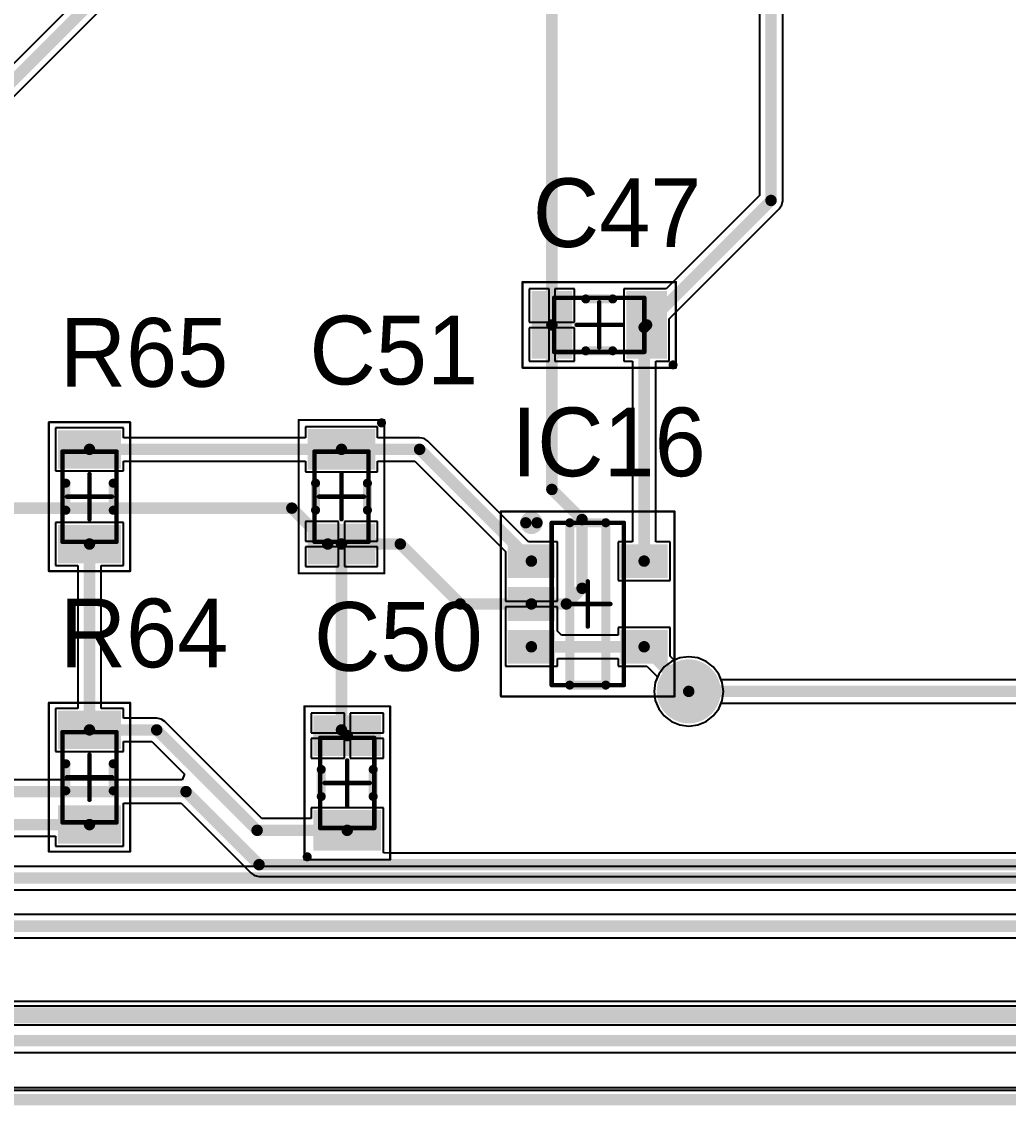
# Model space of a CAD drawing. Header units: millimetres. Extents: x 2.5 to 14.5, y 1.2 to 4.8.
# Drawn here: x 7.811 to 8.672, y 1.344 to 2.29 of the extents above; entities that cross this region are included whole.
import ezdxf

# ---------------------------------------------------------------- set-up
doc = ezdxf.new("R2010")
doc.units = ezdxf.units.MM
doc.header["$MEASUREMENT"] = 0
for name, color, linetype in [('BottomLayer', 5, 'Continuous'), ('BottomSolder', 6, 'Continuous'), ('ConnectLayer', 7, 'Continuous'), ('Mechanical13', 56, 'Continuous'), ('Mechanical15', 56, 'Continuous'), ('MultiLayer', 9, 'Continuous'), ('TopLayer', 1, 'Continuous'), ('TopOverlay', 2, 'Continuous'), ('TopPaste', 8, 'Continuous'), ('TopSolder', 216, 'Continuous'), ('ViaHoleLayer', 16, 'Continuous')]:
    doc.layers.add(name, color=color, linetype=linetype)

# ---------------------------------------------------------------- blocks, each defined once
blk = doc.blocks.new('RESC_0805_2012_36')
at = {"layer": 'Mechanical13', "const_width": 0.00394}
for points in [[(-0.03937, -0.02362), (-0.03937, 0.02362)], [(0.03937, 0.02362), (-0.03937, 0.02362)], [(0.03937, -0.02362), (0.03937, 0.02362)], [(0.03937, -0.02362), (-0.03937, -0.02362)]]:
    blk.add_lwpolyline(points, dxfattribs=at)
at = {"layer": 'Mechanical13', "const_width": 0.00197}
for points in [[(-0.04035, 0.02362, 1), (-0.03839, 0.02362, 1)], [(-0.04035, 0.02362, 1), (-0.03839, 0.02362, 1)], [(0.03839, 0.02362, 1), (0.04035, 0.02362, 1)], [(0.03839, 0.02362, 1), (0.04035, 0.02362, 1)], [(-0.04035, -0.02362, 1), (-0.03839, -0.02362, 1)], [(-0.04035, -0.02362, 1), (-0.03839, -0.02362, 1)], [(0.03839, -0.02362, 1), (0.04035, -0.02362, 1)], [(0.03839, -0.02362, 1), (0.04035, -0.02362, 1)]]:
    blk.add_lwpolyline(points, format="xyb", close=True, dxfattribs=at)
at = {"layer": 'Mechanical15'}
for points, const_width in [([(-0.06496, -0.03543), (-0.06496, 0.03543)], 0.00197), ([(0.06496, 0.03543), (-0.06496, 0.03543)], 0.00197), ([(0.06496, -0.03543), (0.06496, 0.03543)], 0.00197), ([(0, -0.01968), (0, 0.01969)], 0.00394), ([(0.01968, 0), (-0.01969, 0)], 0.00394), ([(0.06496, -0.03543), (-0.06496, -0.03543)], 0.00197)]:
    blk.add_lwpolyline(points, dxfattribs=dict(at, const_width=const_width))
for points, const_width in [([(-0.06545, 0.03543, 1), (-0.06447, 0.03543, 1)], 0.000984), ([(-0.06545, 0.03543, 1), (-0.06447, 0.03543, 1)], 0.000984), ([(0.06447, 0.03543, 1), (0.06545, 0.03543, 1)], 0.000984), ([(0.06447, 0.03543, 1), (0.06545, 0.03543, 1)], 0.000984), ([(-0.00098, 0.01969, 1), (0.00098, 0.01969, 1)], 0.00197), ([(-0.02067, 0, 1), (-0.0187, 0, 1)], 0.00197), ([(0.0187, 0, 1), (0.02067, 0, 1)], 0.00197), ([(-0.00098, -0.01968, 1), (0.00098, -0.01968, 1)], 0.00197), ([(-0.06545, -0.03543, 1), (-0.06447, -0.03543, 1)], 0.000984), ([(-0.06545, -0.03543, 1), (-0.06447, -0.03543, 1)], 0.000984), ([(0.06447, -0.03543, 1), (0.06545, -0.03543, 1)], 0.000984), ([(0.06447, -0.03543, 1), (0.06545, -0.03543, 1)], 0.000984)]:
    blk.add_lwpolyline(points, format="xyb", close=True, dxfattribs=dict(at, const_width=const_width))
at = {"layer": 'TopLayer'}
for points in [[(-0.02756, -0.02461), (-0.02756, 0.02461), (-0.05512, -0.02461), (-0.05512, 0.02461)], [(0.05512, -0.02461), (0.05512, 0.02461), (0.02756, -0.02461), (0.02756, 0.02461)]]:
    blk.add_solid(points, dxfattribs=at)
at = {"layer": 'TopOverlay', "const_width": 0.00787}
for points in [[(0.01181, 0.02067), (-0.01181, 0.02067)], [(0.01181, -0.02067), (-0.01181, -0.02067)]]:
    blk.add_lwpolyline(points, dxfattribs=at)
at = {"layer": 'TopOverlay', "const_width": 0.00394}
for points in [[(-0.01378, 0.02067, 1), (-0.00984, 0.02067, 1)], [(0.00984, 0.02067, 1), (0.01378, 0.02067, 1)], [(-0.01378, -0.02067, 1), (-0.00984, -0.02067, 1)], [(0.00984, -0.02067, 1), (0.01378, -0.02067, 1)]]:
    blk.add_lwpolyline(points, format="xyb", close=True, dxfattribs=at)
at = {"layer": 'TopPaste'}
for points in [[(-0.02756, -0.02461), (-0.02756, 0.02461), (-0.05512, -0.02461), (-0.05512, 0.02461)], [(0.05512, -0.02461), (0.05512, 0.02461), (0.02756, -0.02461), (0.02756, 0.02461)]]:
    blk.add_solid(points, dxfattribs=at)
at = {"layer": 'TopSolder'}
for points in [[(-0.02461, -0.02756), (-0.02461, 0.02756), (-0.05807, -0.02756), (-0.05807, 0.02756)], [(0.05807, -0.02756), (0.05807, 0.02756), (0.02461, -0.02756), (0.02461, 0.02756)]]:
    blk.add_solid(points, dxfattribs=at)
blk = doc.blocks.new('RESC_0805_2012_37')
at = {"layer": 'Mechanical13', "const_width": 0.00394}
for points in [[(-0.03937, -0.02362), (-0.03937, 0.02362)], [(0.03937, 0.02362), (-0.03937, 0.02362)], [(0.03937, -0.02362), (0.03937, 0.02362)], [(0.03937, -0.02362), (-0.03937, -0.02362)]]:
    blk.add_lwpolyline(points, dxfattribs=at)
at = {"layer": 'Mechanical13', "const_width": 0.00197}
for points in [[(-0.04035, 0.02362, 1), (-0.03839, 0.02362, 1)], [(-0.04035, 0.02362, 1), (-0.03839, 0.02362, 1)], [(0.03839, 0.02362, 1), (0.04035, 0.02362, 1)], [(0.03839, 0.02362, 1), (0.04035, 0.02362, 1)], [(-0.04035, -0.02362, 1), (-0.03839, -0.02362, 1)], [(-0.04035, -0.02362, 1), (-0.03839, -0.02362, 1)], [(0.03839, -0.02362, 1), (0.04035, -0.02362, 1)], [(0.03839, -0.02362, 1), (0.04035, -0.02362, 1)]]:
    blk.add_lwpolyline(points, format="xyb", close=True, dxfattribs=at)
at = {"layer": 'Mechanical15'}
for points, const_width in [([(-0.06496, -0.03543), (-0.06496, 0.03543)], 0.00197), ([(0.06496, 0.03543), (-0.06496, 0.03543)], 0.00197), ([(0.06496, -0.03543), (0.06496, 0.03543)], 0.00197), ([(0, -0.01968), (0, 0.01969)], 0.00394), ([(0.01968, 0), (-0.01969, 0)], 0.00394), ([(0.06496, -0.03543), (-0.06496, -0.03543)], 0.00197)]:
    blk.add_lwpolyline(points, dxfattribs=dict(at, const_width=const_width))
for points, const_width in [([(-0.06545, 0.03543, 1), (-0.06447, 0.03543, 1)], 0.000984), ([(-0.06545, 0.03543, 1), (-0.06447, 0.03543, 1)], 0.000984), ([(0.06447, 0.03543, 1), (0.06545, 0.03543, 1)], 0.000984), ([(0.06447, 0.03543, 1), (0.06545, 0.03543, 1)], 0.000984), ([(-0.00098, 0.01969, 1), (0.00098, 0.01969, 1)], 0.00197), ([(-0.02067, 0, 1), (-0.0187, 0, 1)], 0.00197), ([(0.0187, 0, 1), (0.02067, 0, 1)], 0.00197), ([(-0.00098, -0.01968, 1), (0.00098, -0.01968, 1)], 0.00197), ([(-0.06545, -0.03543, 1), (-0.06447, -0.03543, 1)], 0.000984), ([(-0.06545, -0.03543, 1), (-0.06447, -0.03543, 1)], 0.000984), ([(0.06447, -0.03543, 1), (0.06545, -0.03543, 1)], 0.000984), ([(0.06447, -0.03543, 1), (0.06545, -0.03543, 1)], 0.000984)]:
    blk.add_lwpolyline(points, format="xyb", close=True, dxfattribs=dict(at, const_width=const_width))
at = {"layer": 'TopLayer'}
for points in [[(-0.02756, -0.02461), (-0.02756, 0.02461), (-0.05512, -0.02461), (-0.05512, 0.02461)], [(0.05512, -0.02461), (0.05512, 0.02461), (0.02756, -0.02461), (0.02756, 0.02461)]]:
    blk.add_solid(points, dxfattribs=at)
at = {"layer": 'TopOverlay', "const_width": 0.00787}
for points in [[(0.01181, 0.02067), (-0.01181, 0.02067)], [(0.01181, -0.02067), (-0.01181, -0.02067)]]:
    blk.add_lwpolyline(points, dxfattribs=at)
at = {"layer": 'TopOverlay', "const_width": 0.00394}
for points in [[(-0.01378, 0.02067, 1), (-0.00984, 0.02067, 1)], [(0.00984, 0.02067, 1), (0.01378, 0.02067, 1)], [(-0.01378, -0.02067, 1), (-0.00984, -0.02067, 1)], [(0.00984, -0.02067, 1), (0.01378, -0.02067, 1)]]:
    blk.add_lwpolyline(points, format="xyb", close=True, dxfattribs=at)
at = {"layer": 'TopPaste'}
for points in [[(-0.02756, -0.02461), (-0.02756, 0.02461), (-0.05512, -0.02461), (-0.05512, 0.02461)], [(0.05512, -0.02461), (0.05512, 0.02461), (0.02756, -0.02461), (0.02756, 0.02461)]]:
    blk.add_solid(points, dxfattribs=at)
at = {"layer": 'TopSolder'}
for points in [[(-0.02461, -0.02756), (-0.02461, 0.02756), (-0.05807, -0.02756), (-0.05807, 0.02756)], [(0.05807, -0.02756), (0.05807, 0.02756), (0.02461, -0.02756), (0.02461, 0.02756)]]:
    blk.add_solid(points, dxfattribs=at)
blk = doc.blocks.new('SOT95P245X110_5N_125')
at = {"layer": 'Mechanical13', "const_width": 0.00394}
for points in [[(-0.0315, 0.07087), (0.0315, 0.07087)], [(-0.0315, -0.07087), (-0.0315, 0.07087)], [(0.0315, -0.07087), (0.0315, 0.07087)], [(-0.0315, -0.07087), (0.0315, -0.07087)]]:
    blk.add_lwpolyline(points, dxfattribs=at)
at = {"layer": 'Mechanical13', "const_width": 0.00197}
for points in [[(-0.03248, 0.07087, 1), (-0.03051, 0.07087, 1)], [(-0.03248, 0.07087, 1), (-0.03051, 0.07087, 1)], [(0.03051, 0.07087, 1), (0.03248, 0.07087, 1)], [(0.03051, 0.07087, 1), (0.03248, 0.07087, 1)], [(-0.03248, -0.07087, 1), (-0.03051, -0.07087, 1)], [(-0.03248, -0.07087, 1), (-0.03051, -0.07087, 1)], [(0.03051, -0.07087, 1), (0.03248, -0.07087, 1)], [(0.03051, -0.07087, 1), (0.03248, -0.07087, 1)]]:
    blk.add_lwpolyline(points, format="xyb", close=True, dxfattribs=at)
at = {"layer": 'Mechanical15'}
for points, const_width in [([(-0.07579, 0.08071), (0.07579, 0.08071)], 0.00197), ([(-0.07579, -0.08071), (-0.07579, 0.08071)], 0.00197), ([(0.07579, -0.08071), (0.07579, 0.08071)], 0.00197), ([(0, -0.01968), (0, 0.01969)], 0.00394), ([(-0.01968, 0), (0.01969, 0)], 0.00394), ([(-0.07579, -0.08071), (0.07579, -0.08071)], 0.00197)]:
    blk.add_lwpolyline(points, dxfattribs=dict(at, const_width=const_width))
for points, const_width in [([(-0.07628, 0.08071, 1), (-0.0753, 0.08071, 1)], 0.000984), ([(-0.07628, 0.08071, 1), (-0.0753, 0.08071, 1)], 0.000984), ([(0.0753, 0.08071, 1), (0.07628, 0.08071, 1)], 0.000984), ([(0.0753, 0.08071, 1), (0.07628, 0.08071, 1)], 0.000984), ([(-0.00098, 0.01969, 1), (0.00098, 0.01969, 1)], 0.00197), ([(-0.02067, 0, 1), (-0.0187, 0, 1)], 0.00197), ([(0.0187, 0, 1), (0.02067, 0, 1)], 0.00197), ([(-0.00098, -0.01968, 1), (0.00098, -0.01968, 1)], 0.00197), ([(-0.07628, -0.08071, 1), (-0.0753, -0.08071, 1)], 0.000984), ([(-0.07628, -0.08071, 1), (-0.0753, -0.08071, 1)], 0.000984), ([(0.0753, -0.08071, 1), (0.07628, -0.08071, 1)], 0.000984), ([(0.0753, -0.08071, 1), (0.07628, -0.08071, 1)], 0.000984)]:
    blk.add_lwpolyline(points, format="xyb", close=True, dxfattribs=dict(at, const_width=const_width))
at = {"layer": 'TopLayer'}
for points in [[(-0.0315, 0.02559), (-0.0315, 0.04921), (-0.06693, 0.02559), (-0.06693, 0.04921)], [(0.06693, 0.02559), (0.06693, 0.04921), (0.0315, 0.02559), (0.0315, 0.04921)], [(-0.0315, -0.01181), (-0.0315, 0.01181), (-0.06693, -0.01181), (-0.06693, 0.01181)], [(-0.0315, -0.04921), (-0.0315, -0.02559), (-0.06693, -0.04921), (-0.06693, -0.02559)], [(0.06693, -0.04921), (0.06693, -0.02559), (0.0315, -0.04921), (0.0315, -0.02559)]]:
    blk.add_solid(points, dxfattribs=at)
at = {"layer": 'TopOverlay'}
for points, const_width in [([(-0.04429, 0.07087, 1), (-0.05413, 0.07087, 1)], 0.00984), ([(-0.05659, 0.07087, 1), (-0.05167, 0.07087, 1)], 0.00492), ([(-0.04675, 0.07087, 1), (-0.04183, 0.07087, 1)], 0.00492), ([(-0.01772, 0.07087, 1), (-0.01378, 0.07087, 1)], 0.00394), ([(-0.01772, 0.07087, 1), (-0.01378, 0.07087, 1)], 0.00394), ([(0.01378, 0.07087, 1), (0.01772, 0.07087, 1)], 0.00394), ([(0.01378, 0.07087, 1), (0.01772, 0.07087, 1)], 0.00394), ([(-0.01772, -0.07087, 1), (-0.01378, -0.07087, 1)], 0.00394), ([(-0.01772, -0.07087, 1), (-0.01378, -0.07087, 1)], 0.00394), ([(0.01378, -0.07087, 1), (0.01772, -0.07087, 1)], 0.00394), ([(0.01378, -0.07087, 1), (0.01772, -0.07087, 1)], 0.00394)]:
    blk.add_lwpolyline(points, format="xyb", close=True, dxfattribs=dict(at, const_width=const_width))
at = {"layer": 'TopOverlay', "const_width": 0.00787}
for points in [[(-0.01575, -0.07087), (-0.01575, 0.07087)], [(-0.01575, 0.07087), (0.01575, 0.07087)], [(0.01575, -0.07087), (0.01575, 0.07087)], [(-0.01575, -0.07087), (0.01575, -0.07087)]]:
    blk.add_lwpolyline(points, dxfattribs=at)
at = {"layer": 'TopPaste'}
for points in [[(-0.0315, 0.02559), (-0.0315, 0.04921), (-0.06693, 0.02559), (-0.06693, 0.04921)], [(0.06693, 0.02559), (0.06693, 0.04921), (0.0315, 0.02559), (0.0315, 0.04921)], [(-0.0315, -0.01181), (-0.0315, 0.01181), (-0.06693, -0.01181), (-0.06693, 0.01181)], [(-0.0315, -0.04921), (-0.0315, -0.02559), (-0.06693, -0.04921), (-0.06693, -0.02559)], [(0.06693, -0.04921), (0.06693, -0.02559), (0.0315, -0.04921), (0.0315, -0.02559)]]:
    blk.add_solid(points, dxfattribs=at)
at = {"layer": 'TopSolder'}
for points in [[(-0.02854, 0.02264), (-0.02854, 0.05217), (-0.06988, 0.02264), (-0.06988, 0.05217)], [(0.06988, 0.02264), (0.06988, 0.05217), (0.02854, 0.02264), (0.02854, 0.05217)], [(-0.02854, -0.01476), (-0.02854, 0.01476), (-0.06988, -0.01476), (-0.06988, 0.01476)], [(-0.02854, -0.05216), (-0.02854, -0.02264), (-0.06988, -0.05216), (-0.06988, -0.02264)], [(0.06988, -0.05216), (0.06988, -0.02264), (0.02854, -0.05216), (0.02854, -0.02264)]]:
    blk.add_solid(points, dxfattribs=at)
blk = doc.blocks.new('CAPCP2012X06N_154')
at = {"layer": 'Mechanical13', "const_width": 0.00394}
for points in [[(-0.03937, -0.02362), (-0.03937, 0.02362)], [(0.03937, 0.02362), (-0.03937, 0.02362)], [(0.03937, -0.02362), (0.03937, 0.02362)], [(0.03937, -0.02362), (-0.03937, -0.02362)]]:
    blk.add_lwpolyline(points, dxfattribs=at)
at = {"layer": 'Mechanical13', "const_width": 0.00197}
for points in [[(-0.04035, 0.02362, 1), (-0.03839, 0.02362, 1)], [(-0.04035, 0.02362, 1), (-0.03839, 0.02362, 1)], [(0.03839, 0.02362, 1), (0.04035, 0.02362, 1)], [(0.03839, 0.02362, 1), (0.04035, 0.02362, 1)], [(-0.04035, -0.02362, 1), (-0.03839, -0.02362, 1)], [(-0.04035, -0.02362, 1), (-0.03839, -0.02362, 1)], [(0.03839, -0.02362, 1), (0.04035, -0.02362, 1)], [(0.03839, -0.02362, 1), (0.04035, -0.02362, 1)]]:
    blk.add_lwpolyline(points, format="xyb", close=True, dxfattribs=at)
at = {"layer": 'Mechanical15'}
for points, const_width in [([(-0.06693, -0.0374), (-0.06693, 0.0374)], 0.00197), ([(0.06693, 0.0374), (-0.06693, 0.0374)], 0.00197), ([(0.06693, -0.0374), (0.06693, 0.0374)], 0.00197), ([(0, -0.01968), (0, 0.01969)], 0.00394), ([(0.01968, 0), (-0.01969, 0)], 0.00394), ([(0.06693, -0.0374), (-0.06693, -0.0374)], 0.00197)]:
    blk.add_lwpolyline(points, dxfattribs=dict(at, const_width=const_width))
for points, const_width in [([(-0.06742, 0.0374, 1), (-0.06644, 0.0374, 1)], 0.000984), ([(-0.06742, 0.0374, 1), (-0.06644, 0.0374, 1)], 0.000984), ([(0.06644, 0.0374, 1), (0.06742, 0.0374, 1)], 0.000984), ([(0.06644, 0.0374, 1), (0.06742, 0.0374, 1)], 0.000984), ([(-0.00098, 0.01969, 1), (0.00098, 0.01969, 1)], 0.00197), ([(-0.02067, 0, 1), (-0.0187, 0, 1)], 0.00197), ([(0.0187, 0, 1), (0.02067, 0, 1)], 0.00197), ([(-0.00098, -0.01968, 1), (0.00098, -0.01968, 1)], 0.00197), ([(-0.06742, -0.0374, 1), (-0.06644, -0.0374, 1)], 0.000984), ([(-0.06742, -0.0374, 1), (-0.06644, -0.0374, 1)], 0.000984), ([(0.06644, -0.0374, 1), (0.06742, -0.0374, 1)], 0.000984), ([(0.06644, -0.0374, 1), (0.06742, -0.0374, 1)], 0.000984)]:
    blk.add_lwpolyline(points, format="xyb", close=True, dxfattribs=dict(at, const_width=const_width))
at = {"layer": 'TopLayer'}
for points in [[(-0.02657, -0.02657), (-0.02657, 0.02657), (-0.0561, -0.02657), (-0.0561, 0.02657)], [(0.0561, -0.02657), (0.0561, 0.02657), (0.02657, -0.02657), (0.02657, 0.02657)]]:
    blk.add_solid(points, dxfattribs=at)
at = {"layer": 'TopOverlay'}
for points, const_width in [([(-0.06249, 0.03493, 1), (-0.06642, 0.03493, 1)], 0.00394), ([(-0.06741, 0.03493, 1), (-0.06544, 0.03493, 1)], 0.00197), ([(-0.06347, 0.03493, 1), (-0.0615, 0.03493, 1)], 0.00197), ([(-0.01378, 0.02264, 1), (-0.00984, 0.02264, 1)], 0.00394), ([(0.00984, 0.02264, 1), (0.01378, 0.02264, 1)], 0.00394), ([(-0.01378, -0.02264, 1), (-0.00984, -0.02264, 1)], 0.00394), ([(0.00984, -0.02264, 1), (0.01378, -0.02264, 1)], 0.00394)]:
    blk.add_lwpolyline(points, format="xyb", close=True, dxfattribs=dict(at, const_width=const_width))
at = {"layer": 'TopOverlay', "const_width": 0.00787}
for points in [[(0.01181, 0.02264), (-0.01181, 0.02264)], [(0.01181, -0.02264), (-0.01181, -0.02264)]]:
    blk.add_lwpolyline(points, dxfattribs=at)
at = {"layer": 'TopPaste'}
for points in [[(-0.02657, -0.02657), (-0.02657, 0.02657), (-0.0561, -0.02657), (-0.0561, 0.02657)], [(0.0561, -0.02657), (0.0561, 0.02657), (0.02657, -0.02657), (0.02657, 0.02657)]]:
    blk.add_solid(points, dxfattribs=at)
at = {"layer": 'TopSolder'}
for points in [[(-0.02362, -0.02953), (-0.02362, 0.02953), (-0.05905, -0.02953), (-0.05905, 0.02953)], [(0.05905, -0.02953), (0.05905, 0.02953), (0.02362, -0.02953), (0.02362, 0.02953)]]:
    blk.add_solid(points, dxfattribs=at)
blk = doc.blocks.new('CAPCP2012X06N_155')
at = {"layer": 'Mechanical13', "const_width": 0.00394}
for points in [[(-0.03937, 0.02362), (-0.03937, -0.02362)], [(-0.03937, 0.02362), (0.03937, 0.02362)], [(0.03937, 0.02362), (0.03937, -0.02362)], [(-0.03937, -0.02362), (0.03937, -0.02362)]]:
    blk.add_lwpolyline(points, dxfattribs=at)
at = {"layer": 'Mechanical13', "const_width": 0.00197}
for points in [[(-0.04035, 0.02362, 1), (-0.03839, 0.02362, 1)], [(-0.04035, 0.02362, 1), (-0.03839, 0.02362, 1)], [(0.03839, 0.02362, 1), (0.04035, 0.02362, 1)], [(0.03839, 0.02362, 1), (0.04035, 0.02362, 1)], [(-0.04035, -0.02362, 1), (-0.03839, -0.02362, 1)], [(-0.04035, -0.02362, 1), (-0.03839, -0.02362, 1)], [(0.03839, -0.02362, 1), (0.04035, -0.02362, 1)], [(0.03839, -0.02362, 1), (0.04035, -0.02362, 1)]]:
    blk.add_lwpolyline(points, format="xyb", close=True, dxfattribs=at)
at = {"layer": 'Mechanical15'}
for points, const_width in [([(-0.06693, 0.0374), (-0.06693, -0.0374)], 0.00197), ([(-0.06693, 0.0374), (0.06693, 0.0374)], 0.00197), ([(0.06693, 0.0374), (0.06693, -0.0374)], 0.00197), ([(0, 0.01968), (0, -0.01969)], 0.00394), ([(-0.01969, 0), (0.01969, 0)], 0.00394), ([(-0.06693, -0.0374), (0.06693, -0.0374)], 0.00197)]:
    blk.add_lwpolyline(points, dxfattribs=dict(at, const_width=const_width))
for points, const_width in [([(-0.06742, 0.0374, 1), (-0.06644, 0.0374, 1)], 0.000984), ([(-0.06742, 0.0374, 1), (-0.06644, 0.0374, 1)], 0.000984), ([(0.06644, 0.0374, 1), (0.06742, 0.0374, 1)], 0.000984), ([(0.06644, 0.0374, 1), (0.06742, 0.0374, 1)], 0.000984), ([(-0.00098, 0.01968, 1), (0.00098, 0.01968, 1)], 0.00197), ([(-0.02067, 0, 1), (-0.0187, 0, 1)], 0.00197), ([(0.0187, 0, 1), (0.02067, 0, 1)], 0.00197), ([(-0.00098, -0.01969, 1), (0.00098, -0.01969, 1)], 0.00197), ([(-0.06742, -0.0374, 1), (-0.06644, -0.0374, 1)], 0.000984), ([(-0.06742, -0.0374, 1), (-0.06644, -0.0374, 1)], 0.000984), ([(0.06644, -0.0374, 1), (0.06742, -0.0374, 1)], 0.000984), ([(0.06644, -0.0374, 1), (0.06742, -0.0374, 1)], 0.000984)]:
    blk.add_lwpolyline(points, format="xyb", close=True, dxfattribs=dict(at, const_width=const_width))
at = {"layer": 'TopLayer'}
for points in [[(-0.02657, -0.02657), (-0.02657, 0.02657), (-0.0561, -0.02657), (-0.0561, 0.02657)], [(0.0561, -0.02657), (0.0561, 0.02657), (0.02657, -0.02657), (0.02657, 0.02657)]]:
    blk.add_solid(points, dxfattribs=at)
at = {"layer": 'TopOverlay'}
for points, const_width in [([(-0.06249, 0.03493, 1), (-0.06642, 0.03493, 1)], 0.00394), ([(-0.06741, 0.03493, 1), (-0.06544, 0.03493, 1)], 0.00197), ([(-0.06347, 0.03493, 1), (-0.0615, 0.03493, 1)], 0.00197), ([(-0.01378, 0.02264, 1), (-0.00984, 0.02264, 1)], 0.00394), ([(0.00984, 0.02264, 1), (0.01378, 0.02264, 1)], 0.00394), ([(-0.01378, -0.02264, 1), (-0.00984, -0.02264, 1)], 0.00394), ([(0.00984, -0.02264, 1), (0.01378, -0.02264, 1)], 0.00394)]:
    blk.add_lwpolyline(points, format="xyb", close=True, dxfattribs=dict(at, const_width=const_width))
at = {"layer": 'TopOverlay', "const_width": 0.00787}
for points in [[(-0.01181, 0.02264), (0.01181, 0.02264)], [(-0.01181, -0.02264), (0.01181, -0.02264)]]:
    blk.add_lwpolyline(points, dxfattribs=at)
at = {"layer": 'TopPaste'}
for points in [[(-0.02657, -0.02657), (-0.02657, 0.02657), (-0.0561, -0.02657), (-0.0561, 0.02657)], [(0.0561, -0.02657), (0.0561, 0.02657), (0.02657, -0.02657), (0.02657, 0.02657)]]:
    blk.add_solid(points, dxfattribs=at)
at = {"layer": 'TopSolder'}
for points in [[(-0.02362, -0.02953), (-0.02362, 0.02953), (-0.05905, -0.02953), (-0.05905, 0.02953)], [(0.05905, -0.02953), (0.05905, 0.02953), (0.02362, -0.02953), (0.02362, 0.02953)]]:
    blk.add_solid(points, dxfattribs=at)
blk = doc.blocks.new('CAPCP2012X06N_158')
at = {"layer": 'Mechanical13', "const_width": 0.00394}
for points in [[(-0.03937, 0.02362), (-0.03937, -0.02362)], [(0.03937, 0.02362), (-0.03937, 0.02362)], [(0.03937, 0.02362), (0.03937, -0.02362)], [(0.03937, -0.02362), (-0.03937, -0.02362)]]:
    blk.add_lwpolyline(points, dxfattribs=at)
at = {"layer": 'Mechanical13', "const_width": 0.00197}
for points in [[(-0.04035, 0.02362, 1), (-0.03839, 0.02362, 1)], [(-0.04035, 0.02362, 1), (-0.03839, 0.02362, 1)], [(0.03839, 0.02362, 1), (0.04035, 0.02362, 1)], [(0.03839, 0.02362, 1), (0.04035, 0.02362, 1)], [(-0.04035, -0.02362, 1), (-0.03839, -0.02362, 1)], [(-0.04035, -0.02362, 1), (-0.03839, -0.02362, 1)], [(0.03839, -0.02362, 1), (0.04035, -0.02362, 1)], [(0.03839, -0.02362, 1), (0.04035, -0.02362, 1)]]:
    blk.add_lwpolyline(points, format="xyb", close=True, dxfattribs=at)
at = {"layer": 'Mechanical15'}
for points, const_width in [([(-0.06693, 0.0374), (-0.06693, -0.0374)], 0.00197), ([(0.06693, 0.0374), (-0.06693, 0.0374)], 0.00197), ([(0.06693, 0.0374), (0.06693, -0.0374)], 0.00197), ([(0, 0.01968), (0, -0.01969)], 0.00394), ([(0.01968, 0), (-0.01969, 0)], 0.00394), ([(0.06693, -0.0374), (-0.06693, -0.0374)], 0.00197)]:
    blk.add_lwpolyline(points, dxfattribs=dict(at, const_width=const_width))
for points, const_width in [([(-0.06742, 0.0374, 1), (-0.06644, 0.0374, 1)], 0.000984), ([(-0.06742, 0.0374, 1), (-0.06644, 0.0374, 1)], 0.000984), ([(0.06644, 0.0374, 1), (0.06742, 0.0374, 1)], 0.000984), ([(0.06644, 0.0374, 1), (0.06742, 0.0374, 1)], 0.000984), ([(-0.00098, 0.01968, 1), (0.00098, 0.01968, 1)], 0.00197), ([(-0.02067, 0, 1), (-0.0187, 0, 1)], 0.00197), ([(0.0187, 0, 1), (0.02067, 0, 1)], 0.00197), ([(-0.00098, -0.01969, 1), (0.00098, -0.01969, 1)], 0.00197), ([(-0.06742, -0.0374, 1), (-0.06644, -0.0374, 1)], 0.000984), ([(-0.06742, -0.0374, 1), (-0.06644, -0.0374, 1)], 0.000984), ([(0.06644, -0.0374, 1), (0.06742, -0.0374, 1)], 0.000984), ([(0.06644, -0.0374, 1), (0.06742, -0.0374, 1)], 0.000984)]:
    blk.add_lwpolyline(points, format="xyb", close=True, dxfattribs=dict(at, const_width=const_width))
at = {"layer": 'TopLayer'}
for points in [[(-0.02657, -0.02657), (-0.02657, 0.02657), (-0.0561, -0.02657), (-0.0561, 0.02657)], [(0.0561, -0.02657), (0.0561, 0.02657), (0.02657, -0.02657), (0.02657, 0.02657)]]:
    blk.add_solid(points, dxfattribs=at)
at = {"layer": 'TopOverlay'}
for points, const_width in [([(-0.06249, 0.03493, 1), (-0.06642, 0.03493, 1)], 0.00394), ([(-0.06741, 0.03493, 1), (-0.06544, 0.03493, 1)], 0.00197), ([(-0.06347, 0.03493, 1), (-0.0615, 0.03493, 1)], 0.00197), ([(-0.01378, 0.02264, 1), (-0.00984, 0.02264, 1)], 0.00394), ([(0.00984, 0.02264, 1), (0.01378, 0.02264, 1)], 0.00394), ([(-0.01378, -0.02264, 1), (-0.00984, -0.02264, 1)], 0.00394), ([(0.00984, -0.02264, 1), (0.01378, -0.02264, 1)], 0.00394)]:
    blk.add_lwpolyline(points, format="xyb", close=True, dxfattribs=dict(at, const_width=const_width))
at = {"layer": 'TopOverlay', "const_width": 0.00787}
for points in [[(0.01181, 0.02264), (-0.01181, 0.02264)], [(0.01181, -0.02264), (-0.01181, -0.02264)]]:
    blk.add_lwpolyline(points, dxfattribs=at)
at = {"layer": 'TopPaste'}
for points in [[(-0.02657, -0.02657), (-0.02657, 0.02657), (-0.0561, -0.02657), (-0.0561, 0.02657)], [(0.0561, -0.02657), (0.0561, 0.02657), (0.02657, -0.02657), (0.02657, 0.02657)]]:
    blk.add_solid(points, dxfattribs=at)
at = {"layer": 'TopSolder'}
for points in [[(-0.02362, -0.02953), (-0.02362, 0.02953), (-0.05905, -0.02953), (-0.05905, 0.02953)], [(0.05905, -0.02953), (0.05905, 0.02953), (0.02362, -0.02953), (0.02362, 0.02953)]]:
    blk.add_solid(points, dxfattribs=at)

msp = doc.modelspace()

# ---------------------------------------------------------------- linework, layer by layer
at = {"layer": 'BottomLayer', "const_width": 0.01}
for points in [[(7.19, 1.625), (8.455, 2.89)], [(8.39315, 1.705), (9.495, 1.705)], [(7.159, 1.542), (10.272, 1.542)], [(4.731, 1.424), (10.223, 1.424)]]:
    msp.add_lwpolyline(points, dxfattribs=at)
at = {"layer": 'BottomLayer'}
for points, const_width in [([(8.38065, 1.705, 1), (8.40565, 1.705, 1)], 0.025), ([(8.39065, 1.705, 1), (8.39565, 1.705, 1)], 0.005)]:
    msp.add_lwpolyline(points, format="xyb", close=True, dxfattribs=dict(at, const_width=const_width))
at = {"layer": 'BottomSolder', "const_width": 0.02795}
msp.add_lwpolyline([(8.37917, 1.705, 1), (8.40713, 1.705, 1)], format="xyb", close=True, dxfattribs=at)
at = {"layer": 'ConnectLayer'}
for p, q in [((8.44779, 2.89721), (7.18578, 1.6352)), ((7.19721, 1.61779), (8.45922, 2.8798)), ((8.4752, 2.13366), (8.4752, 2.67354)), ((8.4548, 2.30635), (8.4548, 2.13789)), ((8.4548, 2.13789), (8.37349, 2.05657)), ((8.47221, 2.12645), (8.47442, 2.12976)), ((8.47442, 2.12976), (8.4752, 2.13366)), ((8.3761, 2.03034), (8.47221, 2.12645)), ((8.27116, 2.05657), (8.2539, 2.05657)), ((8.2539, 2.05657), (8.2539, 2.0275)), ((8.27116, 2.0275), (8.27116, 2.05657)), ((8.29343, 2.05657), (8.27616, 2.05657)), ((8.27616, 2.05657), (8.27616, 2.0275)), ((8.29343, 2.0275), (8.29343, 2.05657)), ((8.37349, 2.05657), (8.33657, 2.05657)), ((8.33657, 2.05657), (8.33657, 1.99343)), ((8.2539, 2.0275), (8.27116, 2.0275)), ((8.27616, 2.0275), (8.29343, 2.0275)), ((8.3761, 1.99343), (8.3761, 2.03034)), ((8.27116, 2.0225), (8.2539, 2.0225)), ((8.2539, 2.0225), (8.2539, 1.99343)), ((8.27116, 1.99343), (8.27116, 2.0225)), ((8.29343, 2.0225), (8.27616, 2.0225)), ((8.27616, 2.0225), (8.27616, 1.99343)), ((8.29343, 1.99343), (8.29343, 2.0225)), ((8.2539, 1.99343), (8.27116, 1.99343)), ((8.27616, 1.99343), (8.29343, 1.99343)), ((8.33657, 1.99343), (8.34402, 1.99343)), ((8.34402, 1.99343), (8.34402, 1.83555)), ((8.36441, 1.83555), (8.36441, 1.99343)), ((8.36441, 1.99343), (8.3761, 1.99343)), ((7.89961, 1.93512), (7.84039, 1.93512)), ((7.84039, 1.93512), (7.84039, 1.89756)), ((7.89961, 1.92653), (7.89961, 1.93512)), ((8.12157, 1.9361), (8.05843, 1.9361)), ((8.05843, 1.9361), (8.05843, 1.92653)), ((8.12157, 1.92653), (8.12157, 1.9361)), ((8.05843, 1.92653), (7.89961, 1.92653)), ((8.15819, 1.92653), (8.12157, 1.92653)), ((8.16209, 1.92576), (8.15819, 1.92653)), ((8.1654, 1.92355), (8.16209, 1.92576)), ((8.2534, 1.83555), (8.1654, 1.92355)), ((7.89961, 1.89756), (7.89961, 1.90614)), ((7.89961, 1.90614), (8.05843, 1.90614)), ((8.05843, 1.90614), (8.05843, 1.89657)), ((8.12157, 1.89657), (8.12157, 1.90614)), ((8.12157, 1.90614), (8.15397, 1.90614)), ((8.15397, 1.90614), (8.23307, 1.82704)), ((7.84039, 1.89756), (7.89961, 1.89756)), ((8.05843, 1.89657), (8.12157, 1.89657)), ((7.89961, 1.85244), (7.84039, 1.85244)), ((7.84039, 1.85244), (7.84039, 1.81488)), ((7.89961, 1.81488), (7.89961, 1.85244)), ((8.0875, 1.85343), (8.05843, 1.85343)), ((8.05843, 1.85343), (8.05843, 1.83616)), ((8.0875, 1.83616), (8.0875, 1.85343)), ((8.12157, 1.85343), (8.0925, 1.85343)), ((8.0925, 1.85343), (8.0925, 1.83616)), ((8.12157, 1.83616), (8.12157, 1.85343)), ((8.05843, 1.83616), (8.0875, 1.83616)), ((8.0925, 1.83616), (8.12157, 1.83616)), ((8.0875, 1.83116), (8.05843, 1.83116)), ((8.05843, 1.83116), (8.05843, 1.8139)), ((8.0875, 1.8139), (8.0875, 1.83116)), ((8.12157, 1.83116), (8.0925, 1.83116)), ((8.0925, 1.83116), (8.0925, 1.8139)), ((8.12157, 1.8139), (8.12157, 1.83116)), ((8.23307, 1.82704), (8.23307, 1.80315)), ((8.2785, 1.83555), (8.2534, 1.83555)), ((8.2785, 1.80315), (8.2785, 1.83555)), ((8.34402, 1.83555), (8.3315, 1.83555)), ((8.3315, 1.83555), (8.3315, 1.80193)), ((8.37693, 1.83555), (8.36441, 1.83555)), ((8.37693, 1.80193), (8.37693, 1.83555)), ((7.84039, 1.81488), (7.8598, 1.81488)), ((7.8598, 1.81488), (7.8598, 1.69012)), ((7.8802, 1.69012), (7.8802, 1.81488)), ((7.8802, 1.81488), (7.89961, 1.81488)), ((8.05843, 1.8139), (8.0875, 1.8139)), ((8.0925, 1.8139), (8.12157, 1.8139)), ((8.23307, 1.80315), (8.23307, 1.80193)), ((8.23307, 1.80193), (8.23307, 1.79815)), ((8.23307, 1.79815), (8.23307, 1.79693)), ((8.2785, 1.80193), (8.2785, 1.80315)), ((8.2785, 1.79815), (8.2785, 1.80193)), ((8.2785, 1.79693), (8.2785, 1.79815)), ((8.3315, 1.80193), (8.37693, 1.80193)), ((8.23307, 1.79693), (8.23307, 1.78384)), ((8.2785, 1.78384), (8.2785, 1.79693)), ((8.23307, 1.78384), (8.25579, 1.78384)), ((8.25579, 1.78384), (8.2785, 1.78384)), ((8.25579, 1.77884), (8.23307, 1.77884)), ((8.23307, 1.77884), (8.23307, 1.76575)), ((8.2785, 1.77884), (8.25579, 1.77884)), ((8.2785, 1.76575), (8.2785, 1.77884)), ((8.23307, 1.76575), (8.23307, 1.76453)), ((8.23307, 1.76453), (8.23307, 1.76075)), ((8.23307, 1.76075), (8.23307, 1.75953)), ((8.2785, 1.76453), (8.2785, 1.76575)), ((8.2785, 1.75767), (8.2785, 1.76453)), ((8.37693, 1.76075), (8.3315, 1.76075)), ((8.3315, 1.76075), (8.3315, 1.75413)), ((8.37693, 1.73564), (8.37693, 1.76075)), ((8.23307, 1.75953), (8.23307, 1.72713)), ((8.28204, 1.75413), (8.2785, 1.75767)), ((8.3315, 1.75413), (8.28204, 1.75413)), ((8.2785, 1.72713), (8.2785, 1.73374)), ((8.2785, 1.73374), (8.3315, 1.73374)), ((8.3315, 1.73374), (8.3315, 1.72713)), ((8.38038, 1.73218), (8.37693, 1.73564)), ((8.38532, 1.73423), (8.37802, 1.73121)), ((8.38532, 1.73423), (8.38038, 1.73218)), ((8.39315, 1.73526), (8.38532, 1.73423)), ((8.39315, 1.73526), (8.38532, 1.73423)), ((8.40098, 1.73423), (8.39315, 1.73526)), ((8.40098, 1.73423), (8.39315, 1.73526)), ((8.40828, 1.73121), (8.40098, 1.73423)), ((8.40828, 1.73121), (8.40098, 1.73423)), ((8.23307, 1.72713), (8.2785, 1.72713)), ((8.3315, 1.72713), (8.3566, 1.72713)), ((8.3566, 1.72713), (8.36597, 1.71777)), ((8.37175, 1.7264), (8.36694, 1.72013)), ((8.37802, 1.73121), (8.37175, 1.7264)), ((8.41455, 1.7264), (8.40828, 1.73121)), ((8.41455, 1.7264), (8.40828, 1.73121)), ((8.41935, 1.72013), (8.41455, 1.7264)), ((8.41935, 1.72013), (8.41455, 1.7264)), ((8.36392, 1.71283), (8.36289, 1.705)), ((8.36392, 1.71283), (8.36289, 1.705)), ((8.36694, 1.72013), (8.36392, 1.71283)), ((8.36597, 1.71777), (8.36392, 1.71283)), ((8.4214, 1.7152), (8.41935, 1.72013)), ((8.42238, 1.71283), (8.41935, 1.72013)), ((9.49078, 1.7152), (8.4214, 1.7152)), ((8.42341, 1.705), (8.42238, 1.71283)), ((8.36289, 1.705), (8.36392, 1.69717)), ((8.36289, 1.705), (8.36392, 1.69717)), ((8.42238, 1.69717), (8.42341, 1.705)), ((8.36392, 1.69717), (8.36694, 1.68987)), ((8.36392, 1.69717), (8.36694, 1.68987)), ((8.41935, 1.68987), (8.42238, 1.69717)), ((8.41935, 1.68987), (8.4214, 1.6948)), ((8.4214, 1.6948), (9.495, 1.6948)), ((7.8598, 1.69012), (7.84039, 1.69012)), ((7.84039, 1.69012), (7.84039, 1.65256)), ((7.89961, 1.69012), (7.8802, 1.69012)), ((7.89961, 1.68153), (7.89961, 1.69012)), ((8.0925, 1.6861), (8.06343, 1.6861)), ((8.06343, 1.6861), (8.06343, 1.66884)), ((8.0925, 1.66884), (8.0925, 1.6861)), ((8.12657, 1.6861), (8.0975, 1.6861)), ((8.0975, 1.6861), (8.0975, 1.66884)), ((8.12657, 1.66884), (8.12657, 1.6861)), ((8.36694, 1.68987), (8.37175, 1.6836)), ((8.36694, 1.68987), (8.37175, 1.6836)), ((8.41455, 1.6836), (8.41935, 1.68987)), ((8.41455, 1.6836), (8.41935, 1.68987)), ((7.92866, 1.68153), (7.89961, 1.68153)), ((7.93256, 1.68076), (7.92866, 1.68153)), ((7.93587, 1.67855), (7.93256, 1.68076)), ((8.02056, 1.59386), (7.93587, 1.67855)), ((8.37175, 1.6836), (8.37802, 1.6788)), ((8.37175, 1.6836), (8.37802, 1.6788)), ((8.37802, 1.6788), (8.38532, 1.67577)), ((8.37802, 1.6788), (8.38532, 1.67577)), ((8.38532, 1.67577), (8.39315, 1.67474)), ((8.38532, 1.67577), (8.39315, 1.67474)), ((8.39315, 1.67474), (8.40098, 1.67577)), ((8.39315, 1.67474), (8.40098, 1.67577)), ((8.40098, 1.67577), (8.40828, 1.6788)), ((8.40098, 1.67577), (8.40828, 1.6788)), ((8.40828, 1.6788), (8.41455, 1.6836)), ((8.40828, 1.6788), (8.41455, 1.6836)), ((8.06343, 1.66884), (8.0925, 1.66884)), ((8.0975, 1.66884), (8.12657, 1.66884)), ((7.89961, 1.65256), (7.89961, 1.66114)), ((7.89961, 1.66114), (7.92444, 1.66114)), ((7.92444, 1.66114), (7.95294, 1.63264)), ((8.0925, 1.66384), (8.06343, 1.66384)), ((8.06343, 1.66384), (8.06343, 1.64657)), ((8.0925, 1.64657), (8.0925, 1.66384)), ((8.12657, 1.66384), (8.0975, 1.66384)), ((8.0975, 1.66384), (8.0975, 1.64657)), ((8.12657, 1.64657), (8.12657, 1.66384)), ((7.84039, 1.65256), (7.89961, 1.65256)), ((8.06343, 1.64657), (8.0925, 1.64657)), ((8.0975, 1.64657), (8.12657, 1.64657)), ((7.95087, 1.62764), (7.58587, 1.62764)), ((7.95294, 1.63264), (7.95087, 1.62764)), ((7.89961, 1.56988), (7.89961, 1.60725)), ((7.89961, 1.60725), (7.95005, 1.60725)), ((7.95005, 1.60725), (8.01084, 1.54645)), ((8.12657, 1.60343), (8.06343, 1.60343)), ((8.06343, 1.60343), (8.06343, 1.59386)), ((8.12657, 1.5639), (8.12657, 1.60343)), ((8.06343, 1.59386), (8.02056, 1.59386)), ((7.5896, 1.57847), (7.84039, 1.57847)), ((7.84039, 1.57847), (7.84039, 1.56988)), ((7.84039, 1.56988), (7.89961, 1.56988)), ((8.13156, 1.56386), (8.12657, 1.5639)), ((8.74039, 1.56386), (8.13156, 1.56386)), ((10.26778, 1.5522), (7.159, 1.5522)), ((8.01084, 1.54645), (8.01415, 1.54424)), ((8.01415, 1.54424), (8.01805, 1.54347)), ((8.01805, 1.54347), (8.74039, 1.54347)), ((7.16322, 1.5318), (10.272, 1.5318)), ((8.78538, 1.5102), (7.5284, 1.5102)), ((7.05881, 1.4898), (8.78961, 1.4898)), ((10.21878, 1.4342), (4.73522, 1.4342)), ((10.04578, 1.4302), (6.22789, 1.4302)), ((4.731, 1.4138), (10.223, 1.4138)), ((4.41115, 1.3898), (10.37, 1.3898)), ((14.45697, 1.35657), (2.47303, 1.35657)), ((14.4548, 1.35874), (2.4752, 1.35874))]:
    msp.add_line(p, q, dxfattribs=at)
at = {"layer": 'MultiLayer', "const_width": 0.025}
msp.add_lwpolyline([(8.38065, 1.705, 1), (8.40565, 1.705, 1)], format="xyb", close=True, dxfattribs=at)
at = {"layer": 'TopLayer', "const_width": 0.01}
for points in [[(8.465, 2.13366), (8.465, 2.67354)], [(8.27366, 2.025), (8.27366, 2.4)], [(8.35634, 2.025), (8.465, 2.13366)], [(8.27366, 1.88134), (8.27366, 2.025)], [(8.35421, 2.02287), (8.35634, 2.025)], [(8.35421, 1.81874), (8.35421, 2.02287)], [(7.87, 1.91634), (8.09, 1.91634)], [(8.09, 1.91634), (8.15819, 1.91634)], [(8.15819, 1.91634), (8.25579, 1.81874)], [(8.27366, 1.88134), (8.3, 1.855)], [(7.783, 1.865), (8.04666, 1.865)], [(8.04666, 1.865), (8.078, 1.83366)], [(8.3, 1.795), (8.3, 1.855)], [(7.87, 1.67134), (7.87, 1.83366)], [(8.078, 1.83366), (8.09, 1.83366)], [(8.09, 1.67134), (8.09, 1.83366)], [(8.09, 1.83366), (8.14134, 1.83366)], [(8.14134, 1.83366), (8.19366, 1.78134)], [(8.28634, 1.78134), (8.3, 1.795)], [(8.19366, 1.78134), (8.25579, 1.78134)], [(8.25579, 1.78134), (8.28634, 1.78134)], [(8.25579, 1.74394), (8.35421, 1.74394)], [(8.35421, 1.74394), (8.39315, 1.705)], [(7.87, 1.67134), (7.92866, 1.67134)], [(7.92866, 1.67134), (8.01634, 1.58366)], [(8.09, 1.67134), (8.095, 1.66634)], [(7.58587, 1.61744), (7.95427, 1.61744)], [(7.95427, 1.61744), (8.01805, 1.55366)], [(7.58538, 1.58866), (7.87, 1.58866)], [(8.01634, 1.58366), (8.095, 1.58366)], [(8.01805, 1.55366), (8.77, 1.55366)], [(7.05881, 1.5), (8.78961, 1.5)], [(6.22366, 1.42), (10.05, 1.42)], [(4.39, 1.4), (10.37, 1.4)], [(2.465, 1.34854), (14.465, 1.34854)]]:
    msp.add_lwpolyline(points, dxfattribs=at)
at = {"layer": 'TopLayer'}
for points, const_width in [([(8.4625, 2.13366, 1), (8.4675, 2.13366, 1)], 0.005), ([(8.4625, 2.13366, 1), (8.4675, 2.13366, 1)], 0.005), ([(8.27116, 2.025, 1), (8.27616, 2.025, 1)], 0.005), ([(8.27116, 2.025, 1), (8.27616, 2.025, 1)], 0.005), ([(8.35171, 2.02287, 1), (8.35671, 2.02287, 1)], 0.005), ([(8.35171, 2.02287, 1), (8.35671, 2.02287, 1)], 0.005), ([(8.35384, 2.025, 1), (8.35884, 2.025, 1)], 0.005), ([(8.35384, 2.025, 1), (8.35884, 2.025, 1)], 0.005), ([(7.8675, 1.91634, 1), (7.8725, 1.91634, 1)], 0.005), ([(8.0875, 1.91634, 1), (8.0925, 1.91634, 1)], 0.005), ([(8.0875, 1.91634, 1), (8.0925, 1.91634, 1)], 0.005), ([(8.15569, 1.91634, 1), (8.16069, 1.91634, 1)], 0.005), ([(8.15569, 1.91634, 1), (8.16069, 1.91634, 1)], 0.005), ([(8.27116, 1.88134, 1), (8.27616, 1.88134, 1)], 0.005), ([(8.27116, 1.88134, 1), (8.27616, 1.88134, 1)], 0.005), ([(8.04416, 1.865, 1), (8.04916, 1.865, 1)], 0.005), ([(8.04416, 1.865, 1), (8.04916, 1.865, 1)], 0.005), ([(8.2975, 1.855, 1), (8.3025, 1.855, 1)], 0.005), ([(8.2975, 1.855, 1), (8.3025, 1.855, 1)], 0.005), ([(7.8675, 1.83366, 1), (7.8725, 1.83366, 1)], 0.005), ([(8.0755, 1.83366, 1), (8.0805, 1.83366, 1)], 0.005), ([(8.0755, 1.83366, 1), (8.0805, 1.83366, 1)], 0.005), ([(8.0875, 1.83366, 1), (8.0925, 1.83366, 1)], 0.005), ([(8.0875, 1.83366, 1), (8.0925, 1.83366, 1)], 0.005), ([(8.0875, 1.83366, 1), (8.0925, 1.83366, 1)], 0.005), ([(8.13884, 1.83366, 1), (8.14384, 1.83366, 1)], 0.005), ([(8.13884, 1.83366, 1), (8.14384, 1.83366, 1)], 0.005), ([(8.25329, 1.81874, 1), (8.25829, 1.81874, 1)], 0.005), ([(8.35171, 1.81874, 1), (8.35671, 1.81874, 1)], 0.005), ([(8.2975, 1.795, 1), (8.3025, 1.795, 1)], 0.005), ([(8.2975, 1.795, 1), (8.3025, 1.795, 1)], 0.005), ([(8.19116, 1.78134, 1), (8.19616, 1.78134, 1)], 0.005), ([(8.19116, 1.78134, 1), (8.19616, 1.78134, 1)], 0.005), ([(8.25329, 1.78134, 1), (8.25829, 1.78134, 1)], 0.005), ([(8.25329, 1.78134, 1), (8.25829, 1.78134, 1)], 0.005), ([(8.28384, 1.78134, 1), (8.28884, 1.78134, 1)], 0.005), ([(8.28384, 1.78134, 1), (8.28884, 1.78134, 1)], 0.005), ([(8.25329, 1.74394, 1), (8.25829, 1.74394, 1)], 0.005), ([(8.35171, 1.74394, 1), (8.35671, 1.74394, 1)], 0.005), ([(8.35171, 1.74394, 1), (8.35671, 1.74394, 1)], 0.005), ([(8.38065, 1.705, 1), (8.40565, 1.705, 1)], 0.025), ([(8.39065, 1.705, 1), (8.39565, 1.705, 1)], 0.005), ([(7.8675, 1.67134, 1), (7.8725, 1.67134, 1)], 0.005), ([(7.8675, 1.67134, 1), (7.8725, 1.67134, 1)], 0.005), ([(7.92616, 1.67134, 1), (7.93116, 1.67134, 1)], 0.005), ([(7.92616, 1.67134, 1), (7.93116, 1.67134, 1)], 0.005), ([(8.0875, 1.67134, 1), (8.0925, 1.67134, 1)], 0.005), ([(8.0875, 1.67134, 1), (8.0925, 1.67134, 1)], 0.005), ([(8.0925, 1.66634, 1), (8.0975, 1.66634, 1)], 0.005), ([(7.95177, 1.61744, 1), (7.95677, 1.61744, 1)], 0.005), ([(7.95177, 1.61744, 1), (7.95677, 1.61744, 1)], 0.005), ([(7.8675, 1.58866, 1), (7.8725, 1.58866, 1)], 0.005), ([(8.01384, 1.58366, 1), (8.01884, 1.58366, 1)], 0.005), ([(8.01384, 1.58366, 1), (8.01884, 1.58366, 1)], 0.005), ([(8.0925, 1.58366, 1), (8.0975, 1.58366, 1)], 0.005), ([(8.01555, 1.55366, 1), (8.02055, 1.55366, 1)], 0.005), ([(8.01555, 1.55366, 1), (8.02055, 1.55366, 1)], 0.005)]:
    msp.add_lwpolyline(points, format="xyb", close=True, dxfattribs=dict(at, const_width=const_width))
at = {"layer": 'TopSolder', "const_width": 0.02795}
msp.add_lwpolyline([(8.37917, 1.705, 1), (8.40713, 1.705, 1)], format="xyb", close=True, dxfattribs=at)
at = {"layer": 'ViaHoleLayer', "const_width": 0.014}
msp.add_lwpolyline([(8.38615, 1.705, 1), (8.40015, 1.705, 1)], format="xyb", close=True, dxfattribs=at)

# ---------------------------------------------------------------- block references
for name, p, rotation in [('CAPCP2012X06N_158', (8.315, 2.025), 180), ('RESC_0805_2012_36', (7.87, 1.875), 270), ('CAPCP2012X06N_154', (8.09, 1.875), 270), ('RESC_0805_2012_37', (7.87, 1.63), 270), ('CAPCP2012X06N_155', (8.095, 1.625), 90)]:
    msp.add_blockref(name, p, dxfattribs=dict(rotation=rotation))
msp.add_blockref('SOT95P245X110_5N_125', (8.305, 1.78134))

# ---------------------------------------------------------------- texts
at = {"layer": 'TopOverlay'}
for s, p in [('C47', (8.257, 2.093)), ('R65', (7.844, 1.971)), ('C51', (8.062, 1.973)), ('IC16', (8.2385, 1.89284)), ('R64', (7.844, 1.726)), ('C50', (8.066, 1.723))]:
    msp.add_text(s, height=0.06, dxfattribs=at).set_placement(p)

doc.saveas('drawing.dxf')
